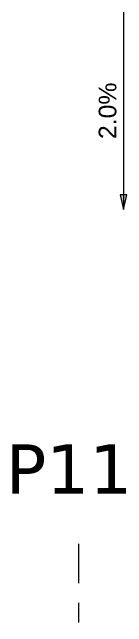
# Model space of a CAD drawing. Header units: metres. Extents: x -85.4 to -16.9, y -21.5 to 5.8.
# Drawn here: x -41.211 to -40.629, y -12.379 to -9.263 of the extents above; entities that cross this region are included whole.
import ezdxf

# ---------------------------------------------------------------- set-up
doc = ezdxf.new("R2010")
doc.units = ezdxf.units.M
doc.linetypes.add('_Rasterlinie_', pattern=[0.375, 0.2, -0.05, 0.075, -0.05])
doc.layers.add('G-____-____-DIMS', color=7, linetype='Continuous', lineweight=5)
doc.layers.add('S-GRID-____-OTLN', color=7, linetype='Continuous', lineweight=5)
doc.layers.add('S-GRID-____-IDEN', color=7, linetype='Continuous', lineweight=9, true_color=0x5555aa)
doc.styles.add('Arial', font='arial.ttf', dxfattribs={"height": 0.09})
doc.styles.add('Verdana_B', font='verdana.ttf', dxfattribs={"height": 0.25})

msp = doc.modelspace()

# ---------------------------------------------------------------- hatches: boundary and pattern name
at = {"layer": 'G-____-____-DIMS'}
msp.add_hatch(color=256, dxfattribs=at).paths.add_polyline_path([(-40.646, -10.2633), (-40.6294, -10.1883), (-40.6627, -10.1883)])

# ---------------------------------------------------------------- linework, layer by layer
for p, q in [((-40.6294, -10.1883), (-40.6627, -10.1883)), ((-40.6627, -10.1883), (-40.646, -10.2633)), ((-40.646, -10.2633), (-40.6294, -10.1883))]:
    msp.add_line(p, q, dxfattribs=at)
at = {"layer": 'S-GRID-____-OTLN', "color": 8, "linetype": '_Rasterlinie_', "true_color": 0x808080}
msp.add_line((-40.873, -20.6582), (-40.873, -11.8691), dxfattribs=at)

# ---------------------------------------------------------------- texts
at = {"layer": 'G-____-____-DIMS', "insert": (-40.7721, -9.9061), "char_height": 0.09, "width": 0.342666, "attachment_point": 1, "rotation": 90, "line_spacing_factor": 0.941778, "style": 'Arial', "bg_fill": 3, "box_fill_scale": 1.25, "bg_fill_color": 256, "bg_fill_true_color": 13158600, "bg_fill_transparency": 0}
msp.add_mtext('2.0%', dxfattribs=at)
at = {"layer": 'S-GRID-____-IDEN', "color": 8, "lineweight": 5, "true_color": 0x808080, "insert": (-41.245, -11.4546), "char_height": 0.25, "width": 0.89789, "attachment_point": 1, "style": 'Verdana_B'}
msp.add_mtext('P11', dxfattribs=at)

# ---------------------------------------------------------------- next in the draw order: linework, layer by layer
at = {"layer": 'G-____-____-DIMS'}
msp.add_line((-40.646, -9.2633), (-40.646, -10.2633), dxfattribs=at)

doc.saveas('drawing.dxf')
